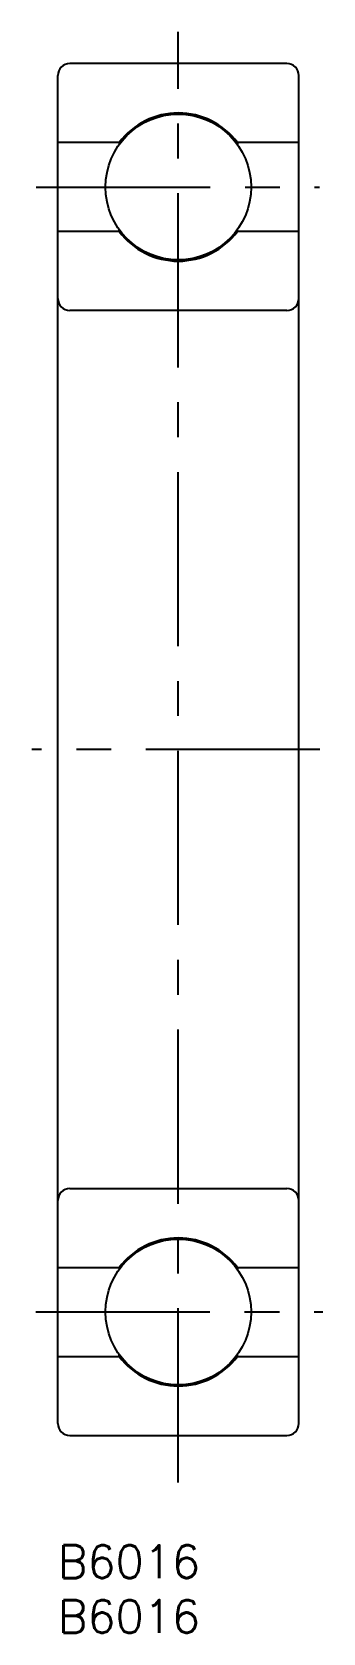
# Model space of a CAD drawing. Extents: x -2 to 24, y -8 to 138.
import ezdxf

# ---------------------------------------------------------------- set-up
doc = ezdxf.new("R2010")
doc.units = 0
doc.header["$LTSCALE"] = 0.5
doc.linetypes.add('CENTER', pattern=[50.8, 31.75, -6.35, 6.35, -6.35])
for name, color, linetype in [('MSM_CENTER', 1, 'CENTER'), ('MSM_CONTINUOUS', 7, 'CONTINUOUS'), ('MSM_PART_NUMBER', 7, 'CONTINUOUS')]:
    doc.layers.add(name, color=color, linetype=linetype)
doc.styles.get("Standard").update_dxf_attribs({"font": 'txt.shx', "height": 3, "bigfont": 'bigfont.shx'})

msp = doc.modelspace()

# ---------------------------------------------------------------- linework, layer by layer
at = {"layer": 'MSM_CENTER'}
for p, q in [((11, 5.71), (11, 137.88)), ((-1.96, 123.75), (23.87, 123.75)), ((23.92, 72.5), (-2.36, 72.5)), ((-2, 21.25), (24.2, 21.25))]:
    msp.add_line(p, q, dxfattribs=at)
at = {"layer": 'MSM_CONTINUOUS'}
for p, q in [((20.9, 135), (1.1, 135)), ((0, 11.1), (0, 133.9)), ((22, 11.1), (22, 133.9)), ((5.6, 127.8), (0, 127.8)), ((5.6, 127.8), (5.6, 127.61)), ((22, 127.8), (16.4, 127.8)), ((16.4, 127.8), (16.4, 127.61)), ((5.6, 119.7), (0, 119.7)), ((5.6, 119.7), (5.6, 119.89)), ((16.4, 119.7), (16.4, 119.89)), ((22, 119.7), (16.4, 119.7)), ((20.9, 112.5), (1.1, 112.5)), ((1.1, 32.5), (20.9, 32.5)), ((0, 25.3), (5.6, 25.3)), ((5.6, 25.3), (5.6, 25.11)), ((16.4, 25.3), (22, 25.3)), ((16.4, 25.3), (16.4, 25.11)), ((0, 17.2), (5.6, 17.2)), ((5.6, 17.2), (5.6, 17.39)), ((16.4, 17.2), (16.4, 17.39)), ((16.4, 17.2), (22, 17.2)), ((1.1, 10), (20.9, 10))]:
    msp.add_line(p, q, dxfattribs=at)
for centre in [(11, 123.75), (11, 21.25)]:
    msp.add_circle(centre, 6.64, dxfattribs=at)
for centre, radius, start, end in [((1.1, 133.9), 1.1, 90, 180), ((20.9, 133.9), 1.1, 360, 90), ((11, 123.75), 6.75, 36.8699, 143.1301), ((11, 123.75), 6.75, 216.8699, 323.1301), ((1.1, 113.6), 1.1, 180, 270), ((20.9, 113.6), 1.1, 270, 0), ((1.1, 31.4), 1.1, 90, 180), ((20.9, 31.4), 1.1, 360, 90), ((11, 21.25), 6.75, 36.8699, 143.1301), ((11, 21.25), 6.75, 216.8699, 323.1301), ((1.1, 11.1), 1.1, 180, 270), ((20.9, 11.1), 1.1, 270, 0)]:
    msp.add_arc(centre, radius, start, end, dxfattribs=at)

# ---------------------------------------------------------------- texts
at = {"layer": 'MSM_PART_NUMBER'}
for p in [(0, -3), (0, -8)]:
    msp.add_text('B6016', height=3, dxfattribs=at).set_placement(p)

doc.saveas('drawing.dxf')
